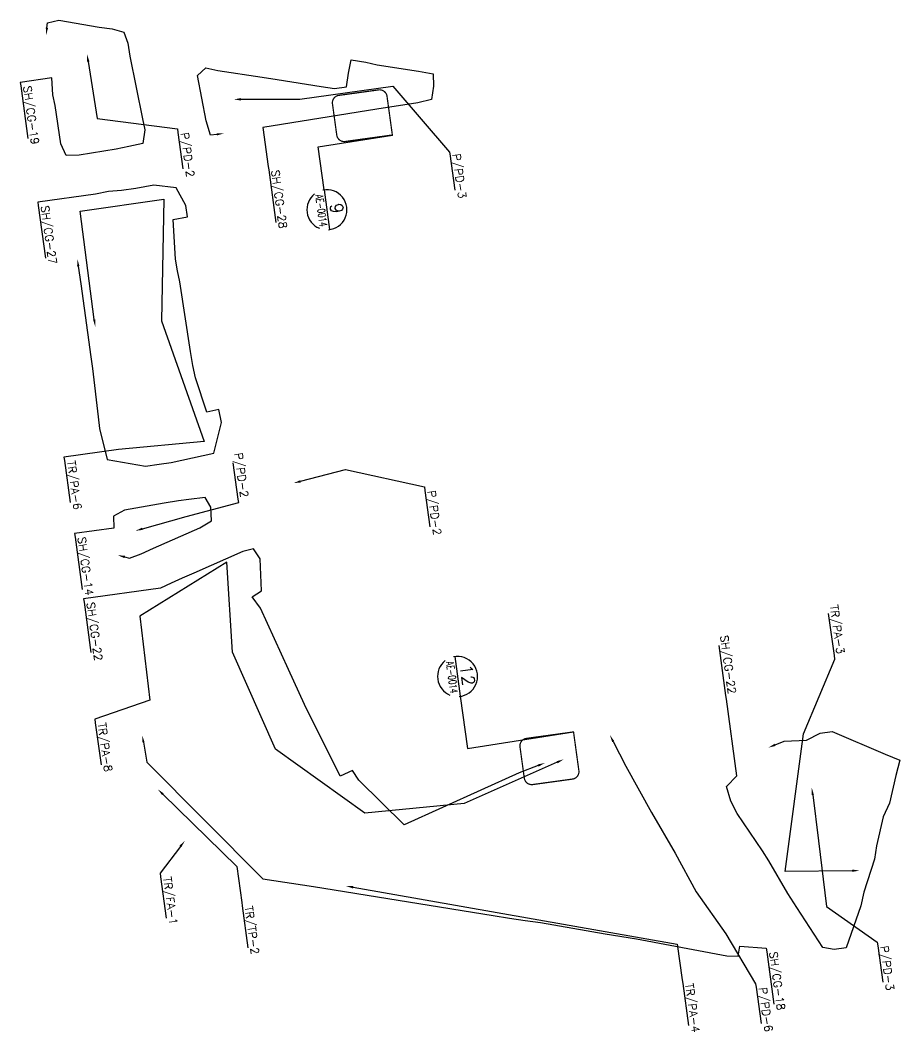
# Model space of a CAD drawing. Extents: x 67043 to 67233, y 53719 to 53942.
# Drawn here: x 67058.5 to 67146.3, y 53731.8 to 53832.9 of the extents above; entities that cross this region are included whole.
import ezdxf
from ezdxf import colors
from ezdxf.entities.mleader import LeaderData, LeaderLine
from ezdxf.enums import TextEntityAlignment as Align
from ezdxf.math import Vec2, Vec3

# ---------------------------------------------------------------- set-up
doc = ezdxf.new("R2010")
doc.units = 0
doc.header["$MEASUREMENT"] = 0
doc.linetypes.add('ACAD_ISO02W100', pattern=[15, 12, -3])
for name, color, linetype in [('0-ANNO-TEXT', 3, 'Continuous'), ('L-ANNO-LEDR-SPEC', 234, 'Continuous'), ('L-ANNO-SYMP @ 0.25', 240, 'Continuous')]:
    doc.layers.add(name, color=color, linetype=linetype)
doc.styles.add('$0$RomanS_B_3', font='', dxfattribs={"height": 303.322785})
doc.styles.add('ANNO-M', font='romans.shx', dxfattribs={"height": 5})
doc.styles.add('ANNO-S', font='romans.shx', dxfattribs={"height": 3})
doc.styles.get('$0$RomanS_B_3').set_extended_font_data('RomanS', bold=True)

# ---------------------------------------------------------------- blocks, each defined once
blk = doc.blocks.new('*U24')
at = {"linetype": 'ACAD_ISO02W100', "ltscale": 0.1, "const_width": 0.5}
blk.add_lwpolyline([(-29.02, 7.98), (-41.64, 7.98, -0.414214), (-44.64, 10.98), (-44.64, 26.99, -0.414214), (-41.64, 29.99), (-26.02, 29.99), (-26.02, 10.98, -0.414214)], format="xyb", close=True, dxfattribs=at)
for points in [[(-8, 0), (-25.35, 0), (-26.02, 29.99)], [(-8, 0), (8, 0)]]:
    blk.add_lwpolyline(points)
for start, end in [(356.4167, 183.5833), (210, 330)]:
    blk.add_arc((0, 0), 8, start, end)
at = {"layer": '0-ANNO-TEXT', "style": 'ANNO-M'}
blk.add_attdef('1', text='', height=5, dxfattribs=at).set_placement((0, 4), align=Align.MIDDLE_CENTER)
at = {"layer": '0-ANNO-TEXT', "style": 'ANNO-S', "width": 0.7}
blk.add_attdef('REF-NM', text='', height=3, dxfattribs=at).set_placement((0, -2.25), align=Align.MIDDLE_CENTER)
blk = doc.blocks.new('*U23')
for points in [[(8, 0), (29.04, 0), (28.29, 42.89)], [(-8, 0), (8, 0)]]:
    blk.add_lwpolyline(points)
at = {"linetype": 'ACAD_ISO02W100', "ltscale": 0.1, "const_width": 0.5}
blk.add_lwpolyline([(31.29, 20.88), (43.9, 20.88, 0.414214), (46.9, 23.88), (46.9, 39.89, 0.414214), (43.9, 42.89), (28.29, 42.89), (28.29, 23.88, 0.414214)], format="xyb", close=True, dxfattribs=at)
for start, end in [(356.4167, 183.5833), (210, 330)]:
    blk.add_arc((0, 0), 8, start, end)
at = {"layer": '0-ANNO-TEXT', "style": 'ANNO-M'}
blk.add_attdef('1', text='', height=5, dxfattribs=at).set_placement((0, 4), align=Align.MIDDLE_CENTER)
at = {"layer": '0-ANNO-TEXT', "style": 'ANNO-S', "width": 0.7}
blk.add_attdef('REF-NM', text='', height=3, dxfattribs=at).set_placement((0, -2.25), align=Align.MIDDLE_CENTER)

msp = doc.modelspace()

# ---------------------------------------------------------------- block references
at = {"layer": 'L-ANNO-SYMP @ 0.25', "xscale": 0.2499999999999998, "yscale": 0.2499999999999998, "zscale": 0.2499999999999998, "rotation": 277.8436995281511}
for name, p, values in [('*U24', (67089.12, 53813.97), {'1': '9', 'REF-NM': 'AE-0014'}), ('*U23', (67102.17, 53767.33), {'1': '12', 'REF-NM': 'AE-0014'})]:
    msp.add_blockref(name, p, dxfattribs=at).add_auto_attribs(values)

# ---------------------------------------------------------------- leaders
at = {"layer": 'L-ANNO-LEDR-SPEC'}
ml = msp.add_multileader_mtext('Standard', dxfattribs=at)
ml.set_content('{\\C6;SH/CG-19 }', color=256, style='$0$RomanS_B_3')
ml.set_leader_properties(color=256)
ml.build(insert=Vec2(0, 0))
ml.multileader.update_dxf_attribs({"text_left_attachment_type": 6, "text_right_attachment_type": 6, "dogleg_length": 0.36, "arrow_head_size": 0.72})
ctx = ml.context
ctx.base_point, ctx.char_height, ctx.arrow_head_size, ctx.landing_gap_size, ctx.plane_origin, ctx.plane_x_axis, ctx.plane_y_axis = Vec3(67058.54, 53826.34), 0.8, 0.72, 0.09, Vec3(67061.08, 53831.44), Vec3(0.136486, -0.990642), Vec3(0.990642, 0.136486)
ctx.left_attachment, ctx.right_attachment = 6, 6
notes = []
notes.append((ctx, [(0, (1, 1, 0), (67058.49, 53826.7), (0.136486, -0.990642), 0.36, [(0, [(67061.08, 53831.44), (67061.21, 53832.66), (67062.35, 53832.91), (67066.36, 53832.22), (67067.68, 53832.06), (67068.85, 53831.72), (67069.24, 53830.61), (67069.43, 53829.33), (67070.71, 53823.05), (67070.94, 53821.94), (67070.72, 53820.6), (67069.34, 53820.3), (67068.07, 53820.03), (67064.37, 53819.43), (67063.08, 53819.39), (67062.55, 53820.55), (67061.99, 53824.39), (67061.73, 53825.46), (67061.66, 53827.14)], 0, [])])]))
ctx.mtext.insert, ctx.mtext.text_direction, ctx.mtext.rotation, ctx.mtext.flow_direction = Vec3(67059.58, 53826.4), Vec3(0.136486, -0.990642), 4.849302, 5
ml = msp.add_multileader_mtext('Standard', dxfattribs=at)
ml.set_content('{\\C6;P/PD-2}', color=256, style='$0$RomanS_B_3')
ml.set_leader_properties(color=256)
ml.build(insert=Vec2(0, 0))
ml.multileader.update_dxf_attribs({"text_left_attachment_type": 6, "text_right_attachment_type": 6, "dogleg_length": 0.36, "arrow_head_size": 0.72})
ctx = ml.context
ctx.base_point, ctx.char_height, ctx.arrow_head_size, ctx.landing_gap_size, ctx.plane_origin, ctx.plane_x_axis, ctx.plane_y_axis = Vec3(67074.24, 53821.7), 0.8, 0.72, 0.09, Vec3(67065.19, 53829.51), Vec3(0.136486, -0.990642), Vec3(0.990642, 0.136486)
ctx.left_attachment, ctx.right_attachment = 6, 6
notes.append((ctx, [(1, (1, 1, 0), (67074.19, 53822.06), (0.136486, -0.990642), 0.36, [(0, [(67065.17, 53829.48), (67066.18, 53823.1)], 0, [])])]))
ctx.mtext.insert, ctx.mtext.text_direction, ctx.mtext.rotation, ctx.mtext.flow_direction = Vec3(67075.29, 53821.75), Vec3(0.136486, -0.990642), 4.849302, 5
ml = msp.add_multileader_mtext('Standard', dxfattribs=at)
ml.set_content('{\\C6;SH/CG-28 }', color=256, style='$0$RomanS_B_3')
ml.set_leader_properties(color=256)
ml.build(insert=Vec2(0, 0))
ml.multileader.update_dxf_attribs({"text_left_attachment_type": 6, "text_right_attachment_type": 6, "dogleg_length": 0.36, "arrow_head_size": 0.72})
ctx = ml.context
ctx.base_point, ctx.char_height, ctx.arrow_head_size, ctx.landing_gap_size, ctx.plane_origin, ctx.plane_x_axis, ctx.plane_y_axis = Vec3(67083.31, 53817.94), 0.8, 0.72, 0.09, Vec3(67078.83, 53821.6), Vec3(0.136486, -0.990642), Vec3(0.990642, 0.136486)
ctx.left_attachment, ctx.right_attachment = 6, 6
notes.append((ctx, [(0, (1, 1, 0), (67083.26, 53818.3), (0.136486, -0.990642), 0.36, [(0, [(67078.83, 53821.6), (67077.49, 53821.42), (67077.06, 53822.85), (67076.2, 53827.37), (67077.03, 53828.14), (67078.24, 53827.9), (67082.65, 53827.22), (67084.14, 53826.98), (67085.62, 53826.75), (67088.55, 53826.3), (67089.89, 53826.08), (67091.07, 53826.25), (67091.29, 53827.63), (67091.55, 53828.95), (67093, 53828.71), (67094.14, 53828.45), (67098.27, 53827.81), (67099.74, 53827.56), (67099.78, 53826.32), (67099.57, 53824.97), (67098.21, 53824.65), (67094.12, 53824.02), (67082.71, 53822.19)], 0, [])])]))
ctx.mtext.insert, ctx.mtext.text_direction, ctx.mtext.rotation, ctx.mtext.flow_direction = Vec3(67084.35, 53818), Vec3(0.136486, -0.990642), 4.849302, 5
ml = msp.add_multileader_mtext('Standard', dxfattribs=at)
ml.set_content('{\\C6;P/PD-3}', color=256, style='$0$RomanS_B_3')
ml.set_leader_properties(color=256)
ml.build(insert=Vec2(0, 0))
ml.multileader.update_dxf_attribs({"text_left_attachment_type": 6, "text_right_attachment_type": 6, "dogleg_length": 0.36, "arrow_head_size": 0.72})
ctx = ml.context
ctx.base_point, ctx.char_height, ctx.arrow_head_size, ctx.landing_gap_size, ctx.plane_origin, ctx.plane_x_axis, ctx.plane_y_axis = Vec3(67101.4, 53819.57), 0.8, 0.72, 0.09, Vec3(67079.81, 53825), Vec3(0.136486, -0.990642), Vec3(0.990642, 0.136486)
ctx.left_attachment, ctx.right_attachment = 6, 6
notes.append((ctx, [(0, (1, 1, 0), (67101.38, 53819.71), (0.136486, -0.990642), 0.142, [(0, [(67079.81, 53825), (67086.43, 53825.03), (67095.7, 53826.31)], 0, [])])]))
ctx.mtext.insert, ctx.mtext.text_direction, ctx.mtext.rotation, ctx.mtext.flow_direction = Vec3(67102.44, 53819.62), Vec3(0.136486, -0.990642), 4.849302, 5
ml = msp.add_multileader_mtext('Standard', dxfattribs=at)
ml.set_content('{\\C6;SH/CG-27 }', color=256, style='$0$RomanS_B_3')
ml.set_leader_properties(color=256)
ml.build(insert=Vec2(0, 0))
ml.multileader.update_dxf_attribs({"text_left_attachment_type": 6, "text_right_attachment_type": 6, "dogleg_length": 0.36, "arrow_head_size": 0.72})
ctx = ml.context
ctx.base_point, ctx.char_height, ctx.arrow_head_size, ctx.landing_gap_size, ctx.plane_origin, ctx.plane_x_axis, ctx.plane_y_axis = Vec3(67060.29, 53814.38), 0.8, 0.72, 0.09, Vec3(67064.19, 53809.05), Vec3(0.136486, -0.990642), Vec3(0.990642, 0.136486)
ctx.left_attachment, ctx.right_attachment = 6, 6
notes.append((ctx, [(0, (1, 1, 0), (67060.24, 53814.74), (0.136486, -0.990642), 0.36, [(0, [(67064.19, 53809.05), (67064.54, 53806.55), (67065.53, 53799.27), (67065.71, 53798.09), (67066.26, 53793.26), (67066.42, 53792.11), (67067.18, 53789.02), (67071.01, 53788.35), (67072.36, 53788.54), (67073.55, 53788.7), (67077.82, 53789.63), (67078.6, 53792.71), (67078.32, 53794.02), (67077.13, 53793.73), (67075.99, 53797.18), (67075.74, 53798.41), (67075.51, 53799.8), (67074.43, 53806.76), (67074.19, 53807.85), (67074, 53809.04), (67073.76, 53812.98), (67075.2, 53813.27), (67075.04, 53814.39), (67074.06, 53816.17), (67071.82, 53816.42), (67070.04, 53816.08), (67068.59, 53815.88), (67067.3, 53815.8), (67066.01, 53815.53)], 0, [])])]))
ctx.mtext.insert, ctx.mtext.text_direction, ctx.mtext.rotation, ctx.mtext.flow_direction = Vec3(67061.34, 53814.43), Vec3(0.136486, -0.990642), 4.849302, 5
ml = msp.add_multileader_mtext('Standard', dxfattribs=at)
ml.set_content('{\\C6;TR/PA-6}', color=256, style='$0$RomanS_B_3')
ml.set_leader_properties(color=256)
ml.build(insert=Vec2(0, 0))
ml.multileader.update_dxf_attribs({"text_left_attachment_type": 6, "text_right_attachment_type": 6, "dogleg_length": 0.36, "arrow_head_size": 0.72})
ctx = ml.context
ctx.base_point, ctx.char_height, ctx.arrow_head_size, ctx.landing_gap_size, ctx.plane_origin, ctx.plane_x_axis, ctx.plane_y_axis = Vec3(67062.91, 53788.9), 0.8, 0.72, 0.09, Vec3(67065.98, 53802.28), Vec3(0.136486, -0.990642), Vec3(0.990642, 0.136486)
ctx.left_attachment, ctx.right_attachment = 6, 6
notes.append((ctx, [(0, (1, 1, 0), (67062.86, 53789.26), (0.136486, -0.990642), 0.36, [(0, [(67065.98, 53802.28), (67064.47, 53813.84), (67072.82, 53815.04), (67072.59, 53802.87), (67076.85, 53790.8), (67068.3, 53790.01)], 0, [])])]))
ctx.mtext.insert, ctx.mtext.text_direction, ctx.mtext.rotation, ctx.mtext.flow_direction = Vec3(67063.96, 53788.95), Vec3(0.136486, -0.990642), 4.849302, 5
ml = msp.add_multileader_mtext('Standard', dxfattribs=at)
ml.set_content('{\\C6;P/PD-2}', color=256, style='$0$RomanS_B_3')
ml.set_leader_properties(color=256)
ml.build(insert=Vec2(0, 0))
ml.multileader.update_dxf_attribs({"text_left_attachment_type": 6, "text_right_attachment_type": 6, "dogleg_length": 0.36, "arrow_head_size": 0.72})
ctx = ml.context
ctx.base_point, ctx.char_height, ctx.arrow_head_size, ctx.landing_gap_size, ctx.plane_origin, ctx.plane_x_axis, ctx.plane_y_axis = Vec3(67079.59, 53789.94), 0.8, 0.72, 0.09, Vec3(67070, 53781.89), Vec3(0.136486, -0.990642), Vec3(0.990642, 0.136486)
ctx.left_attachment, ctx.right_attachment, ctx.text_align_type = 6, 6, 2
notes.append((ctx, [(0, (1, 1, 0), (67080.31, 53784.7), (-0.136486, 0.990642), 0.36, [(0, [(67070, 53781.89), (67075.07, 53783.32)], 0, [])])]))
ctx.mtext.insert, ctx.mtext.text_direction, ctx.mtext.rotation, ctx.mtext.alignment, ctx.mtext.flow_direction = Vec3(67081.29, 53785.29), Vec3(0.136486, -0.990642), 4.849302, 3, 5
ml = msp.add_multileader_mtext('Standard', dxfattribs=at)
ml.set_content('{\\C6;P/PD-2}', color=256, style='$0$RomanS_B_3')
ml.set_leader_properties(color=256)
ml.build(insert=Vec2(0, 0))
ml.multileader.update_dxf_attribs({"text_left_attachment_type": 6, "text_right_attachment_type": 6, "dogleg_length": 0.36, "arrow_head_size": 0.72})
ctx = ml.context
ctx.base_point, ctx.char_height, ctx.arrow_head_size, ctx.landing_gap_size, ctx.plane_origin, ctx.plane_x_axis, ctx.plane_y_axis = Vec3(67098.91, 53785.91), 0.8, 0.72, 0.09, Vec3(67085.8, 53786.65), Vec3(0.136486, -0.990642), Vec3(0.990642, 0.136486)
ctx.left_attachment, ctx.right_attachment = 6, 6
notes.append((ctx, [(0, (1, 1, 0), (67098.86, 53786.27), (0.136486, -0.990642), 0.36, [(0, [(67085.8, 53786.65), (67090.97, 53788.02)], 0, [])])]))
ctx.mtext.insert, ctx.mtext.text_direction, ctx.mtext.rotation, ctx.mtext.flow_direction = Vec3(67099.95, 53785.97), Vec3(0.136486, -0.990642), 4.849302, 5
ml = msp.add_multileader_mtext('Standard', dxfattribs=at)
ml.set_content('{\\C6;SH/CG-14 }', color=256, style='$0$RomanS_B_3')
ml.set_leader_properties(color=256)
ml.build(insert=Vec2(0, 0))
ml.multileader.update_dxf_attribs({"text_left_attachment_type": 6, "text_right_attachment_type": 6, "dogleg_length": 0.36, "arrow_head_size": 0.72})
ctx = ml.context
ctx.base_point, ctx.char_height, ctx.arrow_head_size, ctx.landing_gap_size, ctx.plane_origin, ctx.plane_x_axis, ctx.plane_y_axis = Vec3(67063.96, 53781.27), 0.8, 0.72, 0.09, Vec3(67068.22, 53779.45), Vec3(0.136486, -0.990642), Vec3(0.990642, 0.136486)
ctx.left_attachment, ctx.right_attachment = 6, 6
notes.append((ctx, [(0, (1, 1, 0), (67063.91, 53781.62), (0.136486, -0.990642), 0.36, [(0, [(67068.22, 53779.45), (67069.4, 53779.15), (67070.58, 53779.59), (67071.81, 53780.15), (67076.43, 53782.17), (67077.58, 53782.87), (67077.52, 53784.24), (67076.95, 53785.2), (67075.33, 53785), (67074.31, 53784.89), (67072.88, 53784.64), (67068.89, 53783.95), (67067.79, 53783.34), (67067.84, 53782.16)], 0, [])])]))
ctx.mtext.insert, ctx.mtext.text_direction, ctx.mtext.rotation, ctx.mtext.flow_direction = Vec3(67065.01, 53781.32), Vec3(0.136486, -0.990642), 4.849302, 5
ml = msp.add_multileader_mtext('Standard', dxfattribs=at)
ml.set_content('{\\C6;SH/CG-22}', color=256, style='$0$RomanS_B_3')
ml.set_leader_properties(color=256)
ml.build(insert=Vec2(0, 0))
ml.multileader.update_dxf_attribs({"text_left_attachment_type": 6, "text_right_attachment_type": 6, "dogleg_length": 0.36, "arrow_head_size": 0.72})
ctx = ml.context
ctx.base_point, ctx.char_height, ctx.arrow_head_size, ctx.landing_gap_size, ctx.plane_origin, ctx.plane_x_axis, ctx.plane_y_axis = Vec3(67064.86, 53774.74), 0.8, 0.72, 0.09, Vec3(67110.9, 53758.69), Vec3(0.136486, -0.990642), Vec3(0.990642, 0.136486)
ctx.left_attachment, ctx.right_attachment = 6, 6
notes.append((ctx, [(0, (1, 1, 0), (67064.81, 53775.1), (0.136486, -0.990642), 0.36, [(0, [(67110.9, 53758.69), (67108.34, 53757.7), (67096.85, 53752.52), (67092.32, 53756.96), (67091.67, 53757.94), (67090.43, 53757.36), (67086.88, 53764.52), (67085.28, 53768.02), (67082.49, 53774.17), (67081.65, 53775.28), (67082.58, 53775.9), (67082.44, 53779.1), (67081.8, 53780.08), (67080.71, 53779.81), (67075.82, 53777.65), (67074.67, 53777.16), (67073.58, 53776.65), (67072.49, 53776.16)], 0, [])])]))
ctx.mtext.insert, ctx.mtext.text_direction, ctx.mtext.rotation, ctx.mtext.flow_direction = Vec3(67065.91, 53774.8), Vec3(0.136486, -0.990642), 4.849302, 5
ml = msp.add_multileader_mtext('Standard', dxfattribs=at)
ml.set_content('{\\C6;TR/PA-8}', color=256, style='$0$RomanS_B_3')
ml.set_leader_properties(color=256)
ml.build(insert=Vec2(0, 0))
ml.multileader.update_dxf_attribs({"text_left_attachment_type": 6, "text_right_attachment_type": 6, "dogleg_length": 0.36, "arrow_head_size": 0.72})
ctx = ml.context
ctx.base_point, ctx.char_height, ctx.arrow_head_size, ctx.landing_gap_size, ctx.plane_origin, ctx.plane_x_axis, ctx.plane_y_axis = Vec3(67065.98, 53762.7), 0.8, 0.72, 0.09, Vec3(67112.78, 53759.05), Vec3(0.136486, -0.990642), Vec3(0.990642, 0.136486)
ctx.left_attachment, ctx.right_attachment = 6, 6
notes.append((ctx, [(0, (1, 1, 0), (67065.93, 53763.06), (0.136486, -0.990642), 0.36, [(0, [(67112.78, 53759.05), (67102.82, 53754.65), (67092.9, 53753.66), (67084, 53760.07), (67079.69, 53769.77), (67079.11, 53778.76), (67070.45, 53773.35), (67071.45, 53764.95)], 0, [])])]))
ctx.mtext.insert, ctx.mtext.text_direction, ctx.mtext.rotation, ctx.mtext.flow_direction = Vec3(67067.02, 53762.76), Vec3(0.136486, -0.990642), 4.849302, 5
ml = msp.add_multileader_mtext('Standard', dxfattribs=at)
ml.set_content('{\\C6;TR/PA-3}', color=256, style='$0$RomanS_B_3')
ml.set_leader_properties(color=256)
ml.build(insert=Vec2(0, 0))
ml.multileader.update_dxf_attribs({"text_left_attachment_type": 6, "text_right_attachment_type": 6, "dogleg_length": 0.36, "arrow_head_size": 0.72})
ctx = ml.context
ctx.base_point, ctx.char_height, ctx.arrow_head_size, ctx.landing_gap_size, ctx.plane_origin, ctx.plane_x_axis, ctx.plane_y_axis = Vec3(67139.06, 53774.92), 0.8, 0.72, 0.09, Vec3(67142.32, 53747.93), Vec3(0.136486, -0.990642), Vec3(0.990642, 0.136486)
ctx.left_attachment, ctx.right_attachment, ctx.text_align_type = 6, 6, 2
notes.append((ctx, [(0, (1, 1, 0), (67139.87, 53769.07), (-0.136486, 0.990642), 0.36, [(0, [(67142.32, 53747.93), (67134.89, 53747.83), (67136.72, 53761.59)], 0, [])])]))
ctx.mtext.insert, ctx.mtext.text_direction, ctx.mtext.rotation, ctx.mtext.alignment, ctx.mtext.flow_direction = Vec3(67140.84, 53769.65), Vec3(0.136486, -0.990642), 4.849302, 3, 5
ml = msp.add_multileader_mtext('Standard', dxfattribs=at)
ml.set_content('{\\C6;SH/CG-22}', color=256, style='$0$RomanS_B_3')
ml.set_leader_properties(color=256)
ml.build(insert=Vec2(0, 0))
ml.multileader.update_dxf_attribs({"text_left_attachment_type": 6, "text_right_attachment_type": 6, "dogleg_length": 0.36, "arrow_head_size": 0.72})
ctx = ml.context
ctx.base_point, ctx.char_height, ctx.arrow_head_size, ctx.landing_gap_size, ctx.plane_origin, ctx.plane_x_axis, ctx.plane_y_axis = Vec3(67128.07, 53772.04), 0.8, 0.72, 0.09, Vec3(67133.6, 53760.45), Vec3(0.136486, -0.990642), Vec3(0.990642, 0.136486)
ctx.left_attachment, ctx.right_attachment, ctx.text_align_type = 6, 6, 2
notes.append((ctx, [(0, (1, 1, 0), (67129.03, 53765.06), (-0.136486, 0.990642), 0.36, [(0, [(67133.22, 53760.22), (67134.79, 53760.87), (67137.02, 53760.97), (67138.39, 53761.65), (67139.58, 53761.82), (67144.89, 53759.55), (67146.34, 53758.97), (67145.96, 53757.45), (67145.33, 53754.68), (67144.68, 53753.32), (67144.02, 53750.41), (67143.81, 53749.08), (67142.77, 53745.77), (67142.47, 53744.41), (67140.99, 53740.21), (67139.8, 53740.03), (67138.65, 53740.25), (67136.07, 53744.25), (67135.16, 53745.63), (67133.25, 53748.91), (67132.63, 53749.92), (67130.11, 53753.64), (67129.47, 53754.87), (67129.04, 53756.35), (67130.07, 53757.41)], 0, [])])]))
ctx.mtext.insert, ctx.mtext.text_direction, ctx.mtext.rotation, ctx.mtext.alignment, ctx.mtext.flow_direction = Vec3(67130, 53765.65), Vec3(0.136486, -0.990642), 4.849302, 3, 5
ml = msp.add_multileader_mtext('Standard', dxfattribs=at)
ml.set_content('{\\C6;SH/CG-18 }', color=256, style='$0$RomanS_B_3')
ml.set_leader_properties(color=256)
ml.build(insert=Vec2(0, 0))
ml.multileader.update_dxf_attribs({"text_left_attachment_type": 6, "text_right_attachment_type": 6, "dogleg_length": 0.36, "arrow_head_size": 0.72})
ctx = ml.context
ctx.base_point, ctx.char_height, ctx.arrow_head_size, ctx.landing_gap_size, ctx.plane_origin, ctx.plane_x_axis, ctx.plane_y_axis = Vec3(67133.05, 53739.83), 0.8, 0.72, 0.09, Vec3(67070.67, 53761.47), Vec3(0.136486, -0.990642), Vec3(0.990642, 0.136486)
ctx.left_attachment, ctx.right_attachment = 6, 6
notes.append((ctx, [(0, (1, 1, 0), (67133, 53740.18), (0.136486, -0.990642), 0.36, [(0, [(67070.67, 53761.47), (67071.12, 53758.77), (67082.73, 53747.11), (67087.78, 53746.34), (67105.73, 53743.45), (67107.35, 53743.19), (67108.94, 53742.93), (67110.46, 53742.76), (67116.91, 53741.6), (67120.06, 53741.11), (67129.08, 53739.42), (67130.21, 53739.37), (67130.37, 53740.37)], 0, [])])]))
ctx.mtext.insert, ctx.mtext.text_direction, ctx.mtext.rotation, ctx.mtext.flow_direction = Vec3(67134.1, 53739.88), Vec3(0.136486, -0.990642), 4.849302, 5
ml = msp.add_multileader_mtext('Standard', dxfattribs=at)
ml.set_content('{\\C6;P/PD-6}', color=256, style='$0$RomanS_B_3')
ml.set_leader_properties(color=256)
ml.build(insert=Vec2(0, 0))
ml.multileader.update_dxf_attribs({"text_left_attachment_type": 6, "text_right_attachment_type": 6, "dogleg_length": 0.36, "arrow_head_size": 0.72})
ctx = ml.context
ctx.base_point, ctx.char_height, ctx.arrow_head_size, ctx.landing_gap_size, ctx.plane_origin, ctx.plane_x_axis, ctx.plane_y_axis = Vec3(67132, 53736.27), 0.8, 0.72, 0.09, Vec3(67117.39, 53761.47), Vec3(0.136486, -0.990642), Vec3(0.990642, 0.136486)
ctx.left_attachment, ctx.right_attachment = 6, 6
notes.append((ctx, [(0, (1, 1, 0), (67131.95, 53736.63), (0.136486, -0.990642), 0.36, [(0, [(67117.39, 53761.47), (67118.98, 53758.36), (67121.53, 53753.75), (67123.92, 53749.68), (67126, 53745.8), (67128.98, 53741.62)], 0, [])])]))
ctx.mtext.insert, ctx.mtext.text_direction, ctx.mtext.rotation, ctx.mtext.flow_direction = Vec3(67133.05, 53736.33), Vec3(0.136486, -0.990642), 4.849302, 5
ml = msp.add_multileader_mtext('Standard', dxfattribs=at)
ml.set_content('{\\C6;TR/TP-2}', color=256, style='$0$RomanS_B_3')
ml.set_leader_properties(color=256)
ml.build(insert=Vec2(0, 0))
ml.multileader.update_dxf_attribs({"text_left_attachment_type": 6, "text_right_attachment_type": 6, "dogleg_length": 0.36, "arrow_head_size": 0.72})
ctx = ml.context
ctx.base_point, ctx.char_height, ctx.arrow_head_size, ctx.landing_gap_size, ctx.plane_origin, ctx.plane_x_axis, ctx.plane_y_axis = Vec3(67080.65, 53744.39), 0.8, 0.72, 0.09, Vec3(67072.23, 53756.06), Vec3(0.136486, -0.990642), Vec3(0.990642, 0.136486)
ctx.left_attachment, ctx.right_attachment = 6, 6
notes.append((ctx, [(0, (1, 1, 0), (67080.61, 53744.75), (0.136486, -0.990642), 0.36, [(0, [(67072.23, 53756.06), (67080.11, 53748.33)], 0, [])])]))
ctx.mtext.insert, ctx.mtext.text_direction, ctx.mtext.rotation, ctx.mtext.flow_direction = Vec3(67081.7, 53744.44), Vec3(0.136486, -0.990642), 4.849302, 5
ml = msp.add_multileader_mtext('Standard', dxfattribs=at)
ml.set_content('{\\C6;P/PD-3}', color=256, style='$0$RomanS_B_3')
ml.set_leader_properties(color=256)
ml.build(insert=Vec2(0, 0))
ml.multileader.update_dxf_attribs({"text_left_attachment_type": 6, "text_right_attachment_type": 6, "dogleg_length": 0.36, "arrow_head_size": 0.72})
ctx = ml.context
ctx.base_point, ctx.char_height, ctx.arrow_head_size, ctx.landing_gap_size, ctx.plane_origin, ctx.plane_x_axis, ctx.plane_y_axis = Vec3(67144.14, 53740.41), 0.8, 0.72, 0.09, Vec3(67137.56, 53756.2), Vec3(0.136486, -0.990642), Vec3(0.990642, 0.136486)
ctx.left_attachment, ctx.right_attachment = 6, 6
notes.append((ctx, [(0, (1, 1, 0), (67144.09, 53740.77), (0.136486, -0.990642), 0.36, [(0, [(67137.56, 53756.2), (67138.21, 53750.89), (67139.02, 53744.33)], 0, [])])]))
ctx.mtext.insert, ctx.mtext.text_direction, ctx.mtext.rotation, ctx.mtext.flow_direction = Vec3(67145.18, 53740.47), Vec3(0.136486, -0.990642), 4.849302, 5
ml = msp.add_multileader_mtext('Standard', dxfattribs=at)
ml.set_content('{\\C6;TR/FA-1}', color=256, style='$0$RomanS_B_3')
ml.set_leader_properties(color=256)
ml.build(insert=Vec2(0, 0))
ml.multileader.update_dxf_attribs({"text_left_attachment_type": 6, "text_right_attachment_type": 6, "dogleg_length": 0.36, "arrow_head_size": 0.72})
ctx = ml.context
ctx.base_point, ctx.char_height, ctx.arrow_head_size, ctx.landing_gap_size, ctx.plane_origin, ctx.plane_x_axis, ctx.plane_y_axis = Vec3(67072.51, 53747.31), 0.8, 0.72, 0.09, Vec3(67074.93, 53750.92), Vec3(0.136486, -0.990642), Vec3(0.990642, 0.136486)
ctx.left_attachment, ctx.right_attachment = 6, 6
notes.append((ctx, [(0, (1, 1, 0), (67072.46, 53747.66), (0.136486, -0.990642), 0.36, [(0, [(67074.93, 53750.92)], 0, [])])]))
ctx.mtext.insert, ctx.mtext.text_direction, ctx.mtext.rotation, ctx.mtext.flow_direction = Vec3(67073.55, 53747.36), Vec3(0.136486, -0.990642), 4.849302, 5
ml = msp.add_multileader_mtext('Standard', dxfattribs=at)
ml.set_content('{\\C6;TR/PA-4}', color=256, style='$0$RomanS_B_3')
ml.set_leader_properties(color=256)
ml.build(insert=Vec2(0, 0))
ml.multileader.update_dxf_attribs({"text_left_attachment_type": 6, "text_right_attachment_type": 6, "dogleg_length": 0.36, "arrow_head_size": 0.72})
ctx = ml.context
ctx.base_point, ctx.char_height, ctx.arrow_head_size, ctx.landing_gap_size, ctx.plane_origin, ctx.plane_x_axis, ctx.plane_y_axis = Vec3(67124.66, 53736.67), 0.8, 0.72, 0.09, Vec3(67091.03, 53746.39), Vec3(0.136486, -0.990642), Vec3(0.990642, 0.136486)
ctx.left_attachment, ctx.right_attachment = 6, 6
notes.append((ctx, [(0, (1, 1, 0), (67124.61, 53737.02), (0.136486, -0.990642), 0.36, [(0, [(67091.03, 53746.39), (67124.12, 53740.58)], 0, [])])]))
ctx.mtext.insert, ctx.mtext.text_direction, ctx.mtext.rotation, ctx.mtext.flow_direction = Vec3(67125.71, 53736.72), Vec3(0.136486, -0.990642), 4.849302, 5
for ctx, leaders in notes:
    for number, flags, end, landing, length, lines in leaders:
        leader = LeaderData()
        leader.index, (leader.has_last_leader_line, leader.has_dogleg_vector, leader.attachment_direction) = number, flags
        leader.last_leader_point, leader.dogleg_vector, leader.dogleg_length = Vec3(end), Vec3(landing), length
        for number, points, colour, breaks in lines:
            line = LeaderLine()
            line.index, line.vertices, line.color, line.breaks = number, Vec3.list(points), colors.encode_raw_color(colour), breaks
            leader.lines.append(line)
        ctx.leaders.append(leader)

doc.saveas('drawing.dxf')
